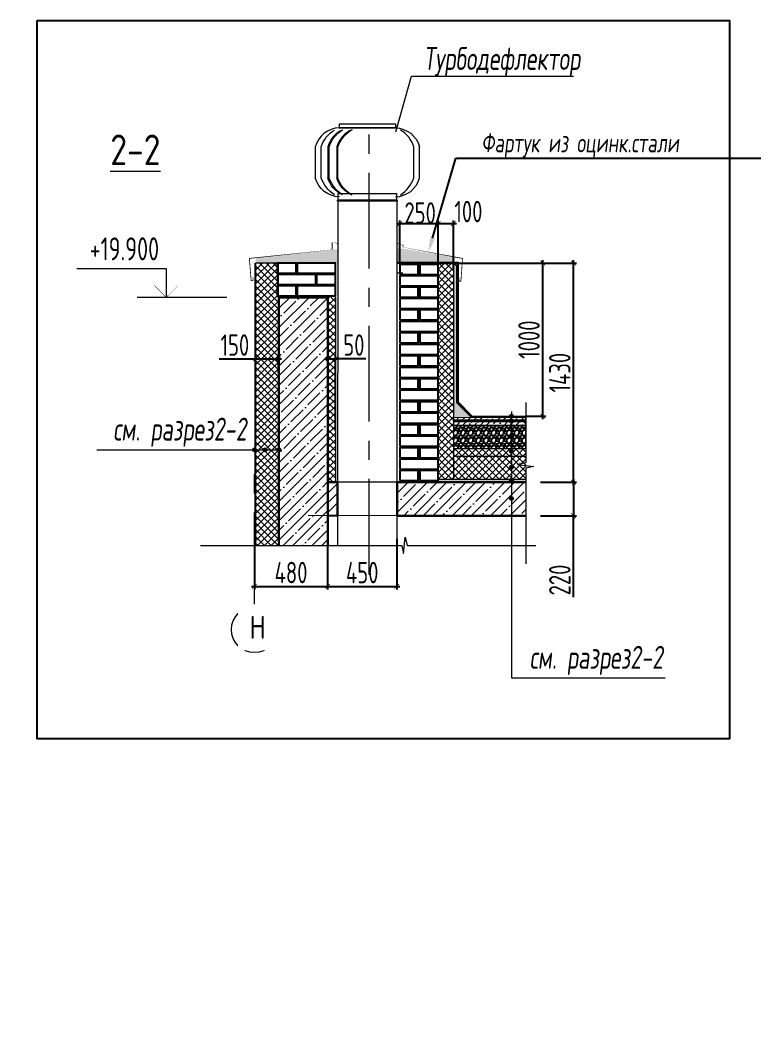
# Model space of a CAD drawing. Header units: millimetres. Extents: x -314343 to 682031, y 21428 to 98936.
# Drawn here: x 415222 to 420014, y 60662 to 67322 of the extents above; entities that cross this region are included whole.
import ezdxf
from ezdxf import colors
from ezdxf.entities.mleader import LeaderData, LeaderLine
from ezdxf.math import Vec2, Vec3

# ---------------------------------------------------------------- set-up
doc = ezdxf.new("R2010")
doc.units = ezdxf.units.MM
doc.header["$MEASUREMENT"] = 0
doc.header["$PDMODE"] = 3
doc.header["$PDSIZE"] = -4
doc.linetypes.add('CENTER', pattern=[2, 1.25, -0.25, 0.25, -0.25])
doc.layers.get('0').update_dxf_attribs({"color": 250, "lineweight": 9})
doc.layers.get('Defpoints').update_dxf_attribs({"color": 6})
for name, color, linetype, lineweight in [('0.35', 30, 'Continuous', 30), ('_0', 250, 'Continuous', 9), ('_Выноска', 7, 'Continuous', 15), ('АР_Навесной фасад', 147, 'Continuous', 5), ('АР_Оси', 195, 'Continuous', 9), ('АР_стены', 250, 'Continuous', 30), ('АР_Утеплитель', 250, 'Continuous', 9), ('Маркировка потолков', 7, 'Continuous', 9)]:
    doc.layers.add(name, color=color, linetype=linetype, lineweight=lineweight)
doc.layers.add('PDF _0', color=7, linetype='Continuous')
doc.styles.add('ICOCPEUR', font='isocpeur.ttf')
doc.styles.add('ISOCPEUR', font='isocpeur.ttf', dxfattribs={"width": 0.7})
doc.styles.add('ГОСТ 2.304', font='isocpeur.ttf', dxfattribs={"width": 0.7})
doc.dimstyles.new('R_50', dxfattribs={"dimtxt": 140, "dimasz": 30, "dimexe": 20, "dimexo": 0, "dimgap": 20, "dimtad": 1, "dimdec": 0, "dimrnd": 5, "dimzin": 0, "dimdsep": 46, "dimtxsty": 'ISOCPEUR', "dimblk": 'ARCHTICK', "dimcen": 50, "dimdle": 20, "dimclrd": 256, "dimclre": 256, "dimclrt": 256, "dimadec": 0, "dimazin": 0, "dimtfac": 2, "dimtdec": 0, "dimtofl": 0, "dimtmove": 1, "dimatfit": 3, "dimfxl": 1, "dimtvp": 3, "dimtolj": 1, "dimtzin": 0, "dimarcsym": 0})
pattern_1 = [(315, (-14199.20648855076, 0), (22.09708691207961, 22.09708691207961), []), (44.99999999999999, (-14199.20648855076, 0), (-22.0970869120796, 22.09708691207961), [])]

# ---------------------------------------------------------------- blocks, each defined once
blk = doc.blocks.new('*U378')
blk.add_lwpolyline([(-1.24910069413876e-14, -56.25449420671546), (-2.220446049250313e-16, -1), (2.25, -0.5000000000000004), (-2.25, 6.106226635438361e-16), (1.110223024625157e-16, 0.5000000000000002), (8.963451456423214e-15, 35.88248590142322)])
blk = doc.blocks.new('*U358')
blk.add_lwpolyline([(-3.904012796901005e-15, -17.58211057737301), (-2.220446049250313e-16, -1), (2.25, -0.5000000000000004), (-2.25, 6.106226635438361e-16), (1.110223024625157e-16, 0.5000000000000002), (6.675429950146283e-15, 26.72307896534814)])
blk = doc.blocks.new('_ArchTick')
at = {"color": 0, "linetype": 'ByBlock', "const_width": 0.15}
blk.add_lwpolyline([(-0.5, -0.5), (0.5, 0.5)], dxfattribs=at)
blk = doc.blocks.new('*D363')
at = {"layer": '_0', "lineweight": -2, "ltscale": 500, "transparency": 16777216}
for p, q in [((418621.4964986333, 64304.28395708321), (418857.2319372461, 64304.28395708321)), ((418837.2319372461, 64324.28395708321), (418837.2319372461, 64065.46902840754)), ((418621.4964986333, 64085.46902840754), (418857.2319372461, 64085.46902840754)), ((418837.2319372461, 63551.99685718765), (418837.2319372461, 64085.46902840754))]:
    blk.add_line(p, q, dxfattribs=at)
at = {"layer": 'Defpoints', "color": 0, "ltscale": 500, "transparency": 16777216}
for p in [(418621.4964986333, 64304.28395708321), (418621.4964986333, 64085.46902840754), (418837.2319372461, 64085.46902840754)]:
    blk.add_point(p, dxfattribs=at)
at = {"layer": '_0', "lineweight": -2, "ltscale": 500, "transparency": 16777216, "xscale": 30, "yscale": 30, "zscale": 30}
for p, rotation in [((418837.2319372461, 64304.28395708321), 90), ((418837.2319372461, 64085.46902840754), 270)]:
    blk.add_blockref('_ArchTick', p, dxfattribs=dict(at, rotation=rotation))
at = {"layer": '_0', "ltscale": 500, "transparency": 16777216, "insert": (418747.231937246, 63665.09685718751), "char_height": 140, "attachment_point": 5, "rotation": 90, "style": 'ISOCPEUR'}
blk.add_mtext('\\A1;220', dxfattribs=at)
blk = doc.blocks.new('*D362')
at = {"layer": '_0', "lineweight": -2, "ltscale": 500, "transparency": 16777216}
for p, q in [((418837.2319372463, 64284.28395708321), (418837.2319372463, 65755.84848954552)), ((418358.7150453922, 65735.84848954552), (418857.2319372463, 65735.84848954552)), ((418748.3801886977, 64304.28395708321), (418857.2319372463, 64304.28395708321))]:
    blk.add_line(p, q, dxfattribs=at)
at = {"layer": 'Defpoints', "color": 0, "ltscale": 500, "transparency": 16777216}
for p in [(418358.7150453922, 65735.84848954552), (418837.2319372463, 65735.84848954552), (418748.3801886977, 64304.28395708321)]:
    blk.add_point(p, dxfattribs=at)
at = {"layer": '_0', "lineweight": -2, "ltscale": 500, "transparency": 16777216, "xscale": 30, "yscale": 30, "zscale": 30}
for p, rotation in [((418837.2319372463, 65735.84848954552), 90), ((418837.2319372463, 64304.28395708321), 270)]:
    blk.add_blockref('_ArchTick', p, dxfattribs=dict(at, rotation=rotation))
at = {"layer": '_0', "ltscale": 500, "transparency": 16777216, "insert": (418747.2319372462, 65020.06622331424), "char_height": 140, "attachment_point": 5, "rotation": 90, "style": 'ISOCPEUR'}
blk.add_mtext('\\A1;1430', dxfattribs=at)
blk = doc.blocks.new('*D364')
at = {"layer": '_0', "lineweight": -2, "ltscale": 500, "transparency": 16777216}
for p, q in [((417701.9611157235, 65735.84848954547), (417701.9611157235, 66014.1928976939)), ((417951.9611157235, 65735.84848954547), (417951.9611157235, 66014.1928976939)), ((417681.9611157235, 65994.1928976939), (417971.9611157235, 65994.1928976939))]:
    blk.add_line(p, q, dxfattribs=at)
at = {"layer": 'Defpoints', "color": 0, "ltscale": 500, "transparency": 16777216}
for p in [(417951.9611157235, 65994.1928976939), (417701.9611157235, 65735.84848954547), (417951.9611157235, 65735.84848954547)]:
    blk.add_point(p, dxfattribs=at)
at = {"layer": '_0', "lineweight": -2, "ltscale": 500, "transparency": 16777216, "xscale": 30, "yscale": 30, "zscale": 30, "rotation": 180}
blk.add_blockref('_ArchTick', (417701.9611157235, 65994.1928976939), dxfattribs=at)
at = {"layer": '_0', "lineweight": -2, "ltscale": 500, "transparency": 16777216, "xscale": 30, "yscale": 30, "zscale": 30}
blk.add_blockref('_ArchTick', (417951.9611157235, 65994.1928976939), dxfattribs=at)
at = {"layer": '_0', "ltscale": 500, "transparency": 16777216, "insert": (417834.5329071127, 66063.26492587477), "char_height": 140, "attachment_point": 5, "style": 'ISOCPEUR'}
blk.add_mtext('\\A1;250', dxfattribs=at)
blk = doc.blocks.new('*D365')
at = {"layer": '_0', "lineweight": -2, "ltscale": 500, "transparency": 16777216}
for p, q in [((417951.9611157235, 65735.84848954546), (417951.9611157235, 66014.19289769388)), ((418051.9611157238, 65707.91833302722), (418051.9611157238, 66014.19289769388)), ((417931.9611157235, 65994.19289769388), (418071.9611157238, 65994.19289769388))]:
    blk.add_line(p, q, dxfattribs=at)
at = {"layer": 'Defpoints', "color": 0, "ltscale": 500, "transparency": 16777216}
for p in [(418051.9611157238, 65994.19289769388), (417951.9611157235, 65735.84848954546), (418051.9611157238, 65707.91833302722)]:
    blk.add_point(p, dxfattribs=at)
at = {"layer": '_0', "lineweight": -2, "ltscale": 500, "transparency": 16777216, "xscale": 30, "yscale": 30, "zscale": 30, "rotation": 180}
blk.add_blockref('_ArchTick', (417951.9611157235, 65994.19289769388), dxfattribs=at)
at = {"layer": '_0', "lineweight": -2, "ltscale": 500, "transparency": 16777216, "xscale": 30, "yscale": 30, "zscale": 30}
blk.add_blockref('_ArchTick', (418051.9611157238, 65994.19289769388), dxfattribs=at)
at = {"layer": '_0', "ltscale": 500, "transparency": 16777216, "insert": (418150.0752651763, 66072.68303297483), "char_height": 140, "attachment_point": 5, "style": 'ISOCPEUR'}
blk.add_mtext('\\A1;100', dxfattribs=at)
blk = doc.blocks.new('*D366')
at = {"layer": '_0', "lineweight": -2, "ltscale": 500, "transparency": 16777216}
for p, q in [((417211.8382723617, 65110.22884691542), (417301.896963773, 65110.22884691542)), ((417231.8382723617, 64988.74621847551), (417231.8382723617, 65130.22884691542)), ((417281.896963773, 64638.95567434133), (417281.896963773, 65130.22884691542)), ((417480.4852636595, 65110.22884691542), (417281.896963773, 65110.22884691542))]:
    blk.add_line(p, q, dxfattribs=at)
at = {"layer": 'Defpoints', "color": 0, "ltscale": 500, "transparency": 16777216}
for p in [(417281.896963773, 65110.22884691542), (417231.8382723617, 64988.74621847551), (417281.896963773, 64638.95567434133)]:
    blk.add_point(p, dxfattribs=at)
at = {"layer": '_0', "lineweight": -2, "ltscale": 500, "transparency": 16777216, "xscale": 30, "yscale": 30, "zscale": 30, "rotation": 180}
blk.add_blockref('_ArchTick', (417231.8382723617, 65110.22884691542), dxfattribs=at)
at = {"layer": '_0', "lineweight": -2, "ltscale": 500, "transparency": 16777216, "xscale": 30, "yscale": 30, "zscale": 30}
blk.add_blockref('_ArchTick', (417281.896963773, 65110.22884691542), dxfattribs=at)
at = {"layer": '_0', "ltscale": 500, "transparency": 16777216, "insert": (417401.6852636595, 65200.22884691542), "char_height": 140, "attachment_point": 5, "style": 'ISOCPEUR'}
blk.add_mtext('\\A1;50', dxfattribs=at)
blk = doc.blocks.new('крышник')
at = {"color": 251, "ltscale": 500}
for points in [[(-196.6953125193409, -246.8324238266412), (193.646527327785, -246.8324238266412), (193.646527327785, -253.9682811462361), (-196.6953125193409, -253.9682811462361)], [(-191.5795036604143, -203.7467991599488), (189.4752693016781, -203.7467991599488), (189.4752693016781, -246.8324238266412), (-191.5795036604143, -246.8324238266412)]]:
    blk.add_lwpolyline(points, close=True, dxfattribs=at)
at = {"layer": '_0', "color": 251, "ltscale": 500}
for points in [[(-183.0673725151573, 225.2121012365096, 0.3305568164830414), (-341.0415915836347, 102.1413030268159, 0.3305568164830414)], [(-215.5257640891941, -211.2865926547165, -0.1668150978023458), (-302.6511892304989, -101.3063825549325), (-302.6511892304989, 101.3063825549325, -0.1832733175010676), (-215.5257640891941, 211.2865926547165)], [(-163.5974686619593, 211.2865926547165, 0.2261490489241471), (-258.4163617055165, 102.1413030268159)], [(-163.5974686619593, -211.2865926547165, -0.1668150978023458), (-250.722893803264, -101.3063825549325), (-250.722893803264, 101.3063825549325, -0.1832733175010676), (-163.5974686619593, 211.2865926547165)], [(-99.14906973694451, 213.4615520067455, 0.235032193702936), (-199.2019134679576, 102.1413030268159)], [(-104.3830204244005, -211.2865926547165, -0.1732926458970932), (-193.6261845129775, -103.2010126109381), (-193.6261845129775, 99.41175249892694, -0.1765394558628313), (-104.3830204244005, 211.2865926547165)], [(183.0673725150409, 225.2121012365096, -0.3305568164830414), (341.0415915835183, 102.1413030268159, -0.3305568164830414)], [(215.76657000673, -211.2865926547165, 0.1668150978023458), (302.8919951480348, -101.3063825549325), (302.8919951480348, 101.3063825549325, 0.1832733175010676), (215.76657000673, 211.2865926547165)], [(-183.0673725151573, -225.2121012365096, -0.3305568164830414), (-341.0415915836347, -102.1413030268159, -0.3305568164830414)], [(-163.5974686619593, -211.2865926547165, -0.2261490489241471), (-258.4163617055165, -102.1413030268159)], [(-99.14906973694451, -213.4615520067455, -0.235032193702936), (-199.2019134679576, -102.1413030268159)], [(183.0673725150409, -225.2121012365096, 0.3305568164830414), (341.0415915835183, -102.1413030268159, 0.3305568164830414)]]:
    blk.add_lwpolyline(points, format="xyb", dxfattribs=at)
blk.add_lwpolyline([(-184.6784498561174, 225.2121012365096), (184.4752693016781, 225.2121012365096), (184.4752693016781, 249.5721771376266), (-184.6784498561174, 249.5721771376266)], close=True, dxfattribs=at)
for points in [[(183.0673725150409, 225.2121012365096), (-184.5810136807268, 225.2121012365096)], [(-341.0415915836347, 102.1413030268159), (-341.0415915836347, -102.1413030268159)], [(-258.4163617055165, 102.1413030268159), (-258.4163617055165, -102.1413030268159)], [(-199.2019134679576, 102.1413030268159), (-199.2019134679576, -102.1413030268159)], [(341.0415915835183, -102.1413030268159), (341.0415915835765, -102.1413030268159), (341.0415915835765, 102.1413030268159)]]:
    blk.add_lwpolyline(points, dxfattribs=at)
blk = doc.blocks.new('*D382')
at = {"layer": '_0', "lineweight": -2, "ltscale": 500, "transparency": 16777216}
for p, q in [((416751.8382723618, 63891.31194632744), (416751.8382723618, 63603.7414303075)), ((417229.8283466275, 63891.31194632743), (417229.8283466275, 63603.7414303075)), ((416731.8382723618, 63623.7414303075), (417249.8283466275, 63623.7414303075))]:
    blk.add_line(p, q, dxfattribs=at)
at = {"layer": 'Defpoints', "color": 0, "ltscale": 500, "transparency": 16777216}
for p in [(416751.8382723618, 63891.31194632744), (417229.8283466275, 63891.31194632743), (417229.8283466275, 63623.7414303075)]:
    blk.add_point(p, dxfattribs=at)
at = {"layer": '_0', "lineweight": -2, "ltscale": 500, "transparency": 16777216, "xscale": 30, "yscale": 30, "zscale": 30, "rotation": 180}
blk.add_blockref('_ArchTick', (416751.8382723618, 63623.7414303075), dxfattribs=at)
at = {"layer": '_0', "lineweight": -2, "ltscale": 500, "transparency": 16777216, "xscale": 30, "yscale": 30, "zscale": 30}
blk.add_blockref('_ArchTick', (417229.8283466275, 63623.7414303075), dxfattribs=at)
at = {"layer": '_0', "ltscale": 500, "transparency": 16777216, "insert": (416990.8333094947, 63713.7414303075), "char_height": 140, "attachment_point": 5, "style": 'ISOCPEUR'}
blk.add_mtext('\\A1;480', dxfattribs=at)
blk = doc.blocks.new('*D384')
at = {"layer": '_0', "lineweight": -2, "ltscale": 500, "transparency": 16777216}
for p, q in [((418635.8666762538, 64715.84848954547), (418635.8666762538, 65755.84848954549)), ((417951.9611157238, 65735.84848954549), (418655.8666762538, 65735.84848954549)), ((418524.6315397165, 64735.84848954547), (418655.8666762538, 64735.84848954547))]:
    blk.add_line(p, q, dxfattribs=at)
at = {"layer": 'Defpoints', "color": 0, "ltscale": 500, "transparency": 16777216}
for p in [(417951.9611157238, 65735.84848954549), (418635.8666762538, 65735.84848954549), (418524.6315397165, 64735.84848954547)]:
    blk.add_point(p, dxfattribs=at)
at = {"layer": '_0', "lineweight": -2, "ltscale": 500, "transparency": 16777216, "xscale": 30, "yscale": 30, "zscale": 30}
for p, rotation in [((418635.8666762538, 65735.84848954549), 90), ((418635.8666762538, 64735.84848954547), 270)]:
    blk.add_blockref('_ArchTick', p, dxfattribs=dict(at, rotation=rotation))
at = {"layer": '_0', "ltscale": 500, "transparency": 16777216, "insert": (418545.8666762537, 65235.84848954534), "char_height": 140, "attachment_point": 5, "rotation": 90, "style": 'ISOCPEUR'}
blk.add_mtext('\\A1;1000', dxfattribs=at)
blk = doc.blocks.new('*D390')
at = {"layer": '_0', "lineweight": -2, "ltscale": 500, "transparency": 16777216}
for p, q in [((417229.8283466275, 63935.21351201105), (417229.8283466275, 63603.7414303075)), ((417681.907331665, 63935.21351201105), (417681.907331665, 63603.7414303075)), ((417209.8283466275, 63623.7414303075), (417701.907331665, 63623.7414303075))]:
    blk.add_line(p, q, dxfattribs=at)
at = {"layer": 'Defpoints', "color": 0, "ltscale": 500, "transparency": 16777216}
for p in [(417229.8283466275, 63935.21351201105), (417681.907331665, 63935.21351201105), (417681.907331665, 63623.7414303075)]:
    blk.add_point(p, dxfattribs=at)
at = {"layer": '_0', "lineweight": -2, "ltscale": 500, "transparency": 16777216, "xscale": 30, "yscale": 30, "zscale": 30, "rotation": 180}
blk.add_blockref('_ArchTick', (417229.8283466275, 63623.7414303075), dxfattribs=at)
at = {"layer": '_0', "lineweight": -2, "ltscale": 500, "transparency": 16777216, "xscale": 30, "yscale": 30, "zscale": 30}
blk.add_blockref('_ArchTick', (417681.907331665, 63623.7414303075), dxfattribs=at)
at = {"layer": '_0', "ltscale": 500, "transparency": 16777216, "insert": (417455.8678391463, 63713.7414303075), "char_height": 140, "attachment_point": 5, "style": 'ISOCPEUR'}
blk.add_mtext('\\A1;450', dxfattribs=at)
blk = doc.blocks.new('*D396')
at = {"layer": '_0', "lineweight": -2, "ltscale": 500, "transparency": 16777216}
for p, q in [((416520.5681808572, 65110.16103993964), (416758.6839414258, 65110.16103993964)), ((416738.6839414258, 65110.16103993964), (416928.848198096, 65110.16103993964)), ((416758.6839414258, 64988.67841149974), (416758.6839414258, 65130.16103993964)), ((416908.848198096, 65020.20511632599), (416908.848198096, 65130.16103993964))]:
    blk.add_line(p, q, dxfattribs=at)
at = {"layer": 'Defpoints', "color": 0, "ltscale": 500, "transparency": 16777216}
for p in [(416908.848198096, 65110.16103993964), (416908.848198096, 65020.20511632599), (416758.6839414258, 64988.67841149974)]:
    blk.add_point(p, dxfattribs=at)
at = {"layer": '_0', "lineweight": -2, "ltscale": 500, "transparency": 16777216, "xscale": 30, "yscale": 30, "zscale": 30, "rotation": 180}
blk.add_blockref('_ArchTick', (416758.6839414258, 65110.16103993964), dxfattribs=at)
at = {"layer": '_0', "lineweight": -2, "ltscale": 500, "transparency": 16777216, "xscale": 30, "yscale": 30, "zscale": 30}
blk.add_blockref('_ArchTick', (416908.848198096, 65110.16103993964), dxfattribs=at)
at = {"layer": '_0', "ltscale": 500, "transparency": 16777216, "insert": (416623.8681808572, 65200.16103993964), "char_height": 140, "attachment_point": 5, "style": 'ISOCPEUR'}
blk.add_mtext('\\A1;150', dxfattribs=at)

msp = doc.modelspace()

# ---------------------------------------------------------------- hatches: boundary and pattern name
at = {"lineweight": 9, "transparency": 33554559}
h = msp.add_hatch(dxfattribs=at)
h.set_pattern_fill('AR-SAND', color=256, scale=5, angle=2.034774631500633e-05)
h.set_pattern_definition([(37.50002034774632, (-15709.38950448867, 1184.339503310002), (-0.3149702119624408, 9.6341187332094), [0, -7.6, 0, -8.5, 0, -8.125]), (7.500020347746314, (-15709.38950448867, 1184.339503310002), (8.848878515121484, 14.11073346869755), [0, -4.1, 0, -6.850000000000001, 0, -2.625]), (327.5000203477463, (-15715.53950448867, 1184.339501125921), (15.57070929870785, 0.02830079739129785), [0, -2.5, 0, -9, 0, -11.75]), (317.5000203477463, (-15715.53950448867, 1184.339501125921), (15.03063146439322, 4.388383162577362), [0, -1.249999999999998, 0, -5.899999999999991, 0, -6.749999999999992])])
h.paths.add_polyline_path([(416761.3788380073, 65772.90614548093), (416758.5838605712, 65735.84848954546), (417295.9228574287, 65735.60441465821), (417295.9228574287, 65827.33724955776)])
h = msp.add_hatch(dxfattribs=at)
h.set_pattern_fill('AR-SAND', color=256, scale=5, angle=2.034774631500633e-05)
h.set_pattern_definition([(37.50002034774632, (-15709.38950448867, 1187.520607107268), (-0.3149702119624408, 9.6341187332094), [0, -7.6, 0, -8.5, 0, -8.125]), (7.500020347746314, (-15709.38950448867, 1187.520607107268), (8.848878515121484, 14.11073346869755), [0, -4.1, 0, -6.850000000000001, 0, -2.625]), (327.5000203477463, (-15715.53950448867, 1187.520604923187), (15.57070929870785, 0.02830079739129785), [0, -2.5, 0, -9, 0, -11.75]), (317.5000203477463, (-15715.53950448867, 1187.520604923187), (15.03063146439322, 4.388383162577362), [0, -1.249999999999998, 0, -5.899999999999992, 0, -6.749999999999993])])
h.paths.add_polyline_path([(418067.1923158619, 65773.84654092237), (418051.9611157238, 65735.84848954547), (417683.9172573993, 65735.84848954547), (417683.9172573993, 65830.5146232793), (417722.2023296291, 65830.5146232793)])
h = msp.add_hatch(dxfattribs=at)
h.set_pattern_fill('AR-SAND', color=256, scale=5, angle=2.034774631500633e-05)
h.set_pattern_definition([(37.50002034774632, (-14099.20648855058, 1030.001266069077), (-0.3149702119624408, 9.6341187332094), [0, -7.6, 0, -8.5, 0, -8.125]), (7.500020347746314, (-14099.20648855058, 1030.001266069077), (8.848878515121484, 14.11073346869755), [0, -4.1, 0, -6.850000000000001, 0, -2.625]), (327.5000203477463, (-14105.35648855058, 1030.001263884996), (15.57070929870785, 0.02830079739129785), [0, -2.5, 0, -9, 0, -11.75]), (317.5000203477463, (-14105.35648855058, 1030.001263884996), (15.03063146439322, 4.388383162577362), [0, -1.249999999999999, 0, -5.899999999999995, 0, -6.749999999999996])])
h.paths.add_polyline_path([(418071.9611157237, 65721.21346217784), (418051.9611157238, 65735.84848954547), (418051.9611157239, 64725.7729752331), (418171.8990354652, 64725.8347448659), (418071.9611157238, 64825.78301177506)])
h = msp.add_hatch(dxfattribs=at)
h.set_pattern_fill('ANSI36', color=256, scale=8.657649458015428, angle=2.034774631500633e-05)
h.set_pattern_definition([(45.00002034774631, (416895.2207748218, 64198.84070705943), (14.57771405606507, 53.45169298540949), [68.72009257299746, -13.74401851459949, 0, -13.74401851459949])])
h.paths.add_polyline_path([(418524.6314372284, 64726.01733759375), (418051.9610887847, 64725.77265871574), (418051.9611065415, 64675.77265871574), (418524.6315397163, 64675.77265871574)])
h = msp.add_hatch(dxfattribs=at)
h.set_pattern_fill('GRAVEL', color=256, scale=50)
h.set_pattern_definition([(228.012787504, (-14163.20648855076, 50), (-400.0000000000031, -450.0000000000002), [6.726799999999999, -665.9544023536849]), (184.969740728, (-14167.70648855076, 45), (599.9999999999987, 50.00000000000176), [11.5434, -1142.7962380615]), (132.510447078, (-14179.20648855076, 44), (500.0000000000059, -549.9999999999933), [8.1394, -805.8016298049849]), (267.273689006, (-14198.70648855076, 31.5), (50.00000000000121, 1000.000000000001), [10.51189999999999, -1040.677902081449]), (292.833654178, (-14199.20648855076, 21), (-249.9999999999994, 600.0000000000014), [10.30774999999999, -1020.468656404415]), (357.273689006, (-14195.20648855076, 11.5), (-1000.000000000001, 50.00000000000128), [10.51189999999999, -1040.677902081449]), (37.6942404667, (-14184.70648855076, 11), (-649.9999999999999, -499.9999999999987), [13.90145, -1376.2424274458]), (72.2553283749, (-14173.70648855076, 19.5), (350.0000000000014, 1100), [13.12439999999999, -1299.316074840669]), (121.429565615, (-14169.70648855076, 32), (-400.000000000001, 649.9999999999994), [10.5475, -1044.20365548645]), (175.236358309, (-14175.20648855076, 41), (549.9999999999992, -50.0000000000019), [12.0416, -590.038128939615]), (222.397437798, (-14187.20648855076, 42), (-599.9999999999982, -549.9999999999986), [15.5724, -1541.668750239745]), (138.814074834, (-14149.20648855076, 31), (-350.0000000000016, 300), [5.315049999999996, -526.1922406367345]), (171.46923439, (-14153.20648855076, 34.5), (649.9999999999999, -99.99999999999976), [10.11185, -1001.07557080785]), (225, (-14163.20648855076, 36), (-5.551115123125783e-15, -49.99999999999665), [7.07105, -63.639628118655]), (203.198590514, (-14166.70648855076, 42), (249.9999999999995, 99.99999999999876), [3.8079, -376.980755293195]), (291.801409486, (-14170.20648855076, 40.5), (-49.9999999999842, 150.0000000000051), [5.385149999999999, -263.873090356725]), (30.96375653209999, (-14168.20648855076, 35.5), (150.0000000000027, 99.99999999999898), [8.74645, -282.801144742265]), (161.565051177, (-14160.70648855076, 40), (100.0000000000006, -49.99999999999883), [6.324549999999998, -151.7893330084199]), (16.389540334, (-14199.20648855076, 40.5), (499.9999999999983, 150.0000000000022), [8.86, -877.14225733347]), (70.3461759419, (-14190.70648855076, 43), (-200.000000000061, -550.0000000001698), [7.43305, -735.8703873659499]), (293.198590514, (-14160.70648855076, 50), (-99.99999999999852, 249.9999999999995), [7.61575, -373.172905293195]), (343.610459666, (-14157.70648855076, 43), (-499.9999999999983, 150.0000000000022), [8.859999999999992, -877.1422573334495]), (339.44395478, (-14199.20648855076, 9.5), (-250.0000000000018, 100.0000000000012), [8.543999999999993, -418.6561872658748]), (294.775140569, (-14191.20648855076, 6.5), (-250.0000000000003, 550.0000000000001), [7.1589, -708.7321531637999]), (66.8014094864, (-14160.20648855076, 0), (99.99999999999906, 249.9999999999985), [7.61575, -373.172905293195]), (17.3540246363, (-14157.20648855076, 7.000000000000001), (-649.9999999999989, -199.9999999999981), [8.38155, -829.771180712]), (69.44395478040002, (-14184.70648855076, 0), (-100.0000000000004, -249.9999999999977), [4.271999999999997, -422.9281872658748]), (101.309932474, (-14163.20648855076, 0), (-49.99999999999819, 200.0000000000006), [2.5495, -252.40147567964]), (165.963756532, (-14163.70648855076, 2.5), (149.9999999999979, -50.00000000000006), [10.30775, -195.847531280885]), (186.009005957, (-14173.70648855076, 5), (500.0000000000023, 49.99999999999915), [9.5525, -945.6961587271401]), (303.690067526, (-14168.20648855076, 31), (-49.99999999999936, 99.99999999999929), [7.211099999999996, -173.0664637731999]), (353.157226587, (-14164.20648855076, 25), (850.0000000000007, -100.0000000000026), [12.5897, -1246.378131201415]), (60.9453959009, (-14151.70648855076, 23.5), (-199.9999999999988, -349.9999999999989), [5.147799999999999, -509.63370704935]), (90, (-14149.20648855076, 28), (-49.99999999999999, 50), [3, -47]), (120.256437164, (-14174.70648855076, 6.5), (200.0000000000005, -350.0000000000004), [6.946199999999999, -687.67599947249]), (48.01278750420001, (-14178.20648855076, 12.5), (400, 449.9999999999987), [13.4536, -659.2276023536849]), (0, (-14169.20648855076, 22.5), (50, 50), [13, -37]), (325.3048464690001, (-14156.20648855076, 22.5), (500.0000000000069, -349.9999999999912), [7.905699999999997, -782.6637150420995]), (254.054604099, (-14149.70648855076, 18), (-50.00000000000189, -200.0000000000002), [7.280100000000001, -356.725394464025]), (207.645975364, (-14151.70648855076, 11), (-949.9999999999975, -500.0000000000024), [11.85325, -1173.47370911297]), (175.42607874, (-14162.20648855076, 5.5), (-649.9999999999977, 50.00000000000006), [12.53995, -1241.453670398445])])
h.paths.add_polyline_path([(418524.6314910278, 64675.77265871588), (418051.9611157237, 64675.77265871574), (418051.9611157237, 64524.28269101416), (418524.6315397162, 64524.28252315227)])
h = msp.add_hatch(dxfattribs=at)
h.set_pattern_fill('AR-SAND', color=256, scale=5, angle=2.034774631500633e-05)
h.set_pattern_definition([(37.50002034774632, (-14199.20648855076, 0), (-0.3149702119624408, 9.6341187332094), [0, -7.6, 0, -8.5, 0, -8.125]), (7.500020347746314, (-14199.20648855076, 0), (8.848878515121484, 14.11073346869755), [0, -4.1, 0, -6.850000000000001, 0, -2.625]), (327.5000203477463, (-14205.35648855076, -2.184081286627987e-06), (15.57070929870785, 0.02830079739129785), [0, -2.5, 0, -9, 0, -11.75]), (317.5000203477463, (-14205.35648855076, -2.184081286627987e-06), (15.03063146439322, 4.388383162577362), [0, -1.249999999999999, 0, -5.899999999999996, 0, -6.749999999999996])])
h.paths.add_polyline_path([(418524.6315397163, 64324.28269101428), (417951.9611157237, 64324.28332404875), (417951.9611157236, 64304.28459011779), (418524.6315397163, 64304.28395708319)])
at = {"layer": '_Выноска'}
h = msp.add_hatch(color=256, dxfattribs=at)
edge = h.paths.add_edge_path()
edge.add_arc((418431.1949255407, 64735.84848954544), 12.42273764382844, 0, 360)
h = msp.add_hatch(color=256, dxfattribs=at)
edge = h.paths.add_edge_path()
edge.add_arc((418431.1949255407, 64735.84848954544), 12.42273764385008, 0, 360)
h = msp.add_hatch(color=256, dxfattribs=at)
edge = h.paths.add_edge_path()
edge.add_arc((418431.1949255407, 64702.14070854933), 12.42273764382844, 0, 360)
h = msp.add_hatch(color=256, dxfattribs=at)
edge = h.paths.add_edge_path()
edge.add_arc((418431.1949255407, 64702.14070854933), 12.42273764385008, 0, 360)
h = msp.add_hatch(color=256, dxfattribs=at)
edge = h.paths.add_edge_path()
edge.add_arc((418431.1949255407, 64604.71820341426), 12.42273764382844, 0, 360)
h = msp.add_hatch(color=256, dxfattribs=at)
edge = h.paths.add_edge_path()
edge.add_arc((418431.1949255407, 64604.71820341426), 12.42273764385008, 0, 360)
h = msp.add_hatch(color=256, dxfattribs=at)
edge = h.paths.add_edge_path()
edge.add_arc((416752.3222645739, 64516.02569991272), 12.42273764382844, 0, 360)
h = msp.add_hatch(color=256, dxfattribs=at)
edge = h.paths.add_edge_path()
edge.add_arc((416752.3222645739, 64516.02569991272), 12.42273764385008, 0, 360)
h = msp.add_hatch(color=256, dxfattribs=at)
edge = h.paths.add_edge_path()
edge.add_arc((416821.5349376125, 64516.02569991272), 12.42273764382844, 0, 360)
h = msp.add_hatch(color=256, dxfattribs=at)
edge = h.paths.add_edge_path()
edge.add_arc((416911.8382723617, 64516.02569991272), 12.42273764382844, 0, 360)
h = msp.add_hatch(color=256, dxfattribs=at)
edge = h.paths.add_edge_path()
edge.add_arc((418431.1949255407, 64505.10111490279), 12.42273764382844, 0, 360)
h = msp.add_hatch(color=256, dxfattribs=at)
edge = h.paths.add_edge_path()
edge.add_arc((418431.1949255407, 64505.10111490279), 12.42273764385008, 0, 360)
h = msp.add_hatch(color=256, dxfattribs=at)
edge = h.paths.add_edge_path()
edge.add_arc((418431.1949255407, 64402.81253355244), 12.42273764382844, 0, 360)
h = msp.add_hatch(color=256, dxfattribs=at)
edge = h.paths.add_edge_path()
edge.add_arc((418431.1949255407, 64402.81253355244), 12.42273764385008, 0, 360)
h = msp.add_hatch(color=256, dxfattribs=at)
edge = h.paths.add_edge_path()
edge.add_arc((418431.3321243991, 64316.67088683884), 12.42273764382844, 0, 360)
h = msp.add_hatch(color=256, dxfattribs=at)
edge = h.paths.add_edge_path()
edge.add_arc((418431.3321243991, 64316.67088683884), 12.42273764385008, 0, 360)
h = msp.add_hatch(color=256, dxfattribs=at)
edge = h.paths.add_edge_path()
edge.add_arc((418431.1949255407, 64197.70447163869), 12.42273764382844, 0, 360)
h = msp.add_hatch(color=256, dxfattribs=at)
edge = h.paths.add_edge_path()
edge.add_arc((418431.1949255407, 64197.70447163869), 12.42273764385008, 0, 360)
at = {"layer": 'АР_Утеплитель', "lineweight": 9, "ltscale": 500}
h = msp.add_hatch(dxfattribs=at)
h.set_pattern_fill('ANSI37', color=251, scale=250, angle=-90.00000000000001)
h.set_pattern_definition([(315, (-14915.86360224668, -12.94944458740792), (22.09708691207961, 22.09708691207961), []), (44.99999999999999, (-14915.86360224668, -12.94944458740792), (-22.0970869120796, 22.09708691207961), [])])
h.paths.add_polyline_path([(416908.848198096, 65735.84848954546), (416773.1147765024, 65735.84848954546), (416758.848198096, 65735.84848954546), (416758.848198096, 63891.31194632744), (416908.848198096, 63891.31194632744)])
h = msp.add_hatch(dxfattribs=at)
h.set_pattern_fill('ANSI37', color=251, scale=250, angle=-90.00000000000001)
h.set_pattern_definition(pattern_1)
h.paths.add_polyline_path([(418051.9611157236, 65735.84848954546), (417951.9611157235, 65735.84848954546), (417951.9611157236, 64324.28269101415), (418051.9611157236, 64324.28269101415)])
h = msp.add_hatch(dxfattribs=at)
h.set_pattern_fill('ANSI37', color=251, scale=250, angle=-90.00000000000001)
h.set_pattern_definition(pattern_1)
h.paths.add_polyline_path([(417281.9611157235, 65512.91972511983), (417231.8382723616, 65512.91972511982), (417231.8382723618, 64304.28395708319), (417281.9611157237, 64304.28395708318)])
h = msp.add_hatch(dxfattribs=at)
h.set_pattern_fill('ANSI37', color=251, scale=250, angle=-90.00000000000001)
h.set_pattern_definition([(315, (-14221.53844889533, 149.9999999999854), (22.09708691207961, 22.09708691207961), []), (44.99999999999999, (-14221.53844889533, 149.9999999999854), (-22.0970869120796, 22.09708691207961), [])])
h.paths.add_polyline_path([(418524.6315397164, 64474.28269101421), (418524.6315397161, 64524.28269101424), (418051.9611157235, 64524.28269101417), (418051.9611157238, 64474.2826910142)])
h = msp.add_hatch(dxfattribs=at)
h.set_pattern_fill('ANSI37', color=251, scale=250, angle=-90.00000000000001)
h.set_pattern_definition(pattern_1)
h.paths.add_polyline_path([(418524.6315397164, 64326.91524845552), (418524.6315397161, 64474.28269101424), (418051.9611157235, 64474.28269101418), (418051.9611157238, 64326.91524845552)])
at = {"layer": 'Маркировка потолков', "lineweight": 9, "ltscale": 5000, "transparency": 33554610}
h = msp.add_hatch(dxfattribs=at)
h.set_pattern_fill('ANSI35', color=256, scale=356.9777)
h.set_pattern_definition([(45, (-21733.83161554363, -7.275957614183426e-12), (-63.10533810059426, 63.10533810059426), []), (45, (-21670.72627754893, -7.275957614183426e-12), (-63.10533810059426, 63.10533810059426), [111.55553125, -22.31110625, 0, -22.31110625])])
h.paths.add_polyline_path([(417231.8382723617, 65512.20522106368), (416911.838272362, 65512.20522106369), (416911.8382723616, 63891.31194632745), (417231.8382723613, 63891.31194632744)])
h = msp.add_hatch(dxfattribs=at)
h.set_pattern_fill('ANSI35', color=256, scale=356.9777)
h.set_pattern_definition([(45, (-15408.75259741867, 0.9648647631984204), (-63.10533810059426, 63.10533810059426), []), (45, (-15345.64725942397, 0.9648647631984204), (-63.10533810059426, 63.10533810059426), [111.55553125, -22.31110625, 0, -22.31110625])])
h.paths.add_polyline_path([(417294.8589435287, 64085.21268287415), (417295.0266902235, 64304.74353448333), (417231.824377797, 64304.28395708318), (417231.8521669264, 64085.68211342669)])
h = msp.add_hatch(dxfattribs=at)
h.set_pattern_fill('ANSI35', color=256, scale=356.9777)
h.set_pattern_definition([(45, (-14199.20648855076, 0), (-63.10533810059426, 63.10533810059426), []), (45, (-14136.10115055606, 0), (-63.10533810059426, 63.10533810059426), [111.55553125, -22.31110625, 0, -22.31110625])])
h.paths.add_polyline_path([(418524.6447470438, 64085.52281361617), (418524.6315394893, 64304.24810027269), (417684.1651816578, 64304.14052991213), (417684.1783887584, 64085.41524319886)])

# ---------------------------------------------------------------- linework, layer by layer
at = {"lineweight": 20}
for points in [[(418524.6314372284, 64726.01733759375), (418051.9610887847, 64725.77265871574), (418051.9611065415, 64675.77265871574), (418524.6315397163, 64675.77265871574)], [(418524.6314910278, 64675.77265871588), (418051.9611157237, 64675.77265871574), (418051.9611157237, 64524.28269101416), (418524.6315397162, 64524.28252315227)]]:
    msp.add_lwpolyline(points, close=True, dxfattribs=at)
at = {"lineweight": 25}
msp.add_lwpolyline([(418051.9610932179, 64703.57047790114), (418524.6315263926, 64703.57105656224), (418524.6315222931, 64706.5710305277), (418051.9610891185, 64706.5704518666)], close=True, dxfattribs=at)
at = {"lineweight": 30}
for centre in [(418109.6787544196, 64708.07064495055), (418209.6787544196, 64708.07064495055), (418309.5622245155, 64708.07074119715), (418409.4456946115, 64708.07083744374), (418509.3291647074, 64708.07093369033)]:
    msp.add_circle(centre, 1.5, dxfattribs=at)
at = {"layer": '0.35', "color": 18, "ltscale": 200, "true_color": 0x000000}
for points in [[(417295.0573749213, 64304.04973431798), (417231.8220666691, 64304.28395708318), (417231.8544780543, 64085.47011535498), (417294.8282588309, 64085.90648303949), (417295.0573749213, 64304.04973431798)], [(418524.6315397163, 64304.28395708319), (417684.2466885293, 64304.28395708319), (417684.0081739704, 64085.46902840751), (418524.6550875684, 64085.46902840751)]]:
    msp.add_lwpolyline(points, dxfattribs=at)
at = {"layer": '_0', "color": 7, "ltscale": 500}
for p, q in [((416753.8481980961, 65735.84848954546), (416753.8481980961, 63891.31194632744)), ((417683.9172573993, 65672.99528224111), (417722.2023296291, 65672.99528224111)), ((417684.2466885293, 64304.28395708319), (417231.8382723617, 64304.13426815885)), ((417684.0077502808, 64085.08033263032), (417103.2485831137, 64085.71337680793))]:
    msp.add_line(p, q, dxfattribs=at)
at = {"layer": '_0', "color": 1, "ltscale": 500}
for p, q in [((418051.9611157238, 65735.84848954547), (418051.961115724, 64324.28269101416)), ((418071.9611157237, 65721.21346217784), (418071.9611157237, 64825.78301177506)), ((417281.9611157235, 65512.91972511981), (417281.9611157237, 64304.28395708319)), ((417951.9611157235, 65304.28395708324), (417951.9611157236, 64304.28395708319)), ((417231.8382723617, 64919.88007527705), (417231.8382723617, 64304.28395708318)), ((418071.9611157238, 64825.78301177506), (418171.9611151878, 64725.77265871577)), ((418051.9611157236, 64675.77265871574), (418524.6315397163, 64675.77265871587)), ((418051.9611157237, 64524.28269101416), (418524.6315397163, 64524.28269101428)), ((418051.9611157237, 64474.28269101415), (418524.6315397163, 64474.28269101428)), ((417951.9611157236, 64324.28269101414), (418524.6315397163, 64324.28269101428))]:
    msp.add_line(p, q, dxfattribs=at)
at = {"layer": '_0', "color": 7, "ltscale": 500}
for points in [[(417674.7157197683, 66593.55932637391), (417778.2173878983, 66957.19493453816), (418837.6223183079, 66957.19493453816)], [(417683.9172573993, 63891.31194632745), (417683.9172573993, 66140.43977298305)], [(417500.5345011791, 65508.74791986935), (417500.8498848842, 65508.74763481721)], [(417501.1652685893, 65508.74791986935), (417500.8498848842, 65508.74763481721)], [(418431.1949113546, 64766.63836244668), (418431.1957138238, 63024.93553433171), (419434.9501891144, 63024.93553433171)], [(415722.5438470334, 64516.20372107413), (416911.8382723617, 64516.02569991272)]]:
    msp.add_lwpolyline(points, dxfattribs=at)
at = {"layer": '_0', "color": 7}
msp.add_lwpolyline([(417296.1446070239, 66140.43977298305), (417294.755230038, 63891.31194632745)], dxfattribs=at)
at = {"layer": '_0', "color": 7, "lineweight": 30, "ltscale": 500, "const_width": 5}
for points in [[(417295.9741995323, 65864.58359060659), (417259.4674942809, 65864.5505948797), (417259.4674942808, 65830.49398235448), (416718.4078822364, 65766.62510039803), (416730.2079625159, 65620.64897832442), (416742.8907008296, 65620.9061296479), (416742.8907008296, 65642.58499160594)], [(417683.9172573993, 65864.60583886656), (417722.202329629, 65864.57123580453), (417722.2023296291, 65830.5146232793), (418111.1557704814, 65766.62510039803), (418101.1864275011, 65617.7958438939), (418087.394511873, 65617.7958438939), (418087.394511873, 65639.80437358259)]]:
    msp.add_lwpolyline(points, dxfattribs=at)
at = {"layer": '_0', "color": 1, "ltscale": 500}
for points in [[(417683.9172573993, 65742.28810779209), (418081.9611157237, 65742.28810779209), (418081.9611157237, 65731.70031977666)], [(417683.9172573993, 65738.47573086078), (418077.22987894, 65738.47573086078), (418077.2275007229, 65731.70031977666)], [(418077.2261057135, 65738.47573086078), (418076.9611157237, 64826.83926241635), (418172.5821030746, 64730.83529734939), (418524.6315397162, 64730.83529734939)], [(418081.9611157237, 65742.28810779209), (418081.9611157237, 64829.04316284545), (418173.7129345515, 64735.84848954545), (418524.6315397163, 64735.84848954544)], [(417683.9172573993, 65735.84848954549), (418051.9611157238, 65735.84848954546), (418071.9611157237, 65721.21346217784)], [(418160.7419867615, 64736.99294872525), (418071.9611157238, 64825.78301177506)]]:
    msp.add_lwpolyline(points, dxfattribs=at)
at = {"layer": '_0', "color": 7}
msp.add_lwpolyline([(416908.848198096, 65735.84848954546), (416773.1147765024, 65735.84848954546), (416758.5838605712, 65735.84848954546), (416758.848198096, 63891.31194632744), (416908.848198096, 63891.31194632744)], close=True, dxfattribs=at)
at = {"layer": '_Выноска'}
for centre, radius in [((418431.1949255407, 64735.84848954544), 12.42273764382844), ((418431.1949255407, 64735.84848954544), 12.42273764382842), ((418431.1949255407, 64702.14070854933), 12.42273764382844), ((418431.1949255407, 64702.14070854933), 12.42273764382842), ((418431.1949255407, 64604.71820341426), 12.42273764382844), ((418431.1949255407, 64604.71820341426), 12.42273764382842), ((416752.3222645739, 64516.02569991272), 12.42273764382844), ((416752.3222645739, 64516.02569991272), 12.42273764382842), ((416821.5349376125, 64516.02569991272), 12.42273764382844), ((416911.8382723617, 64516.02569991272), 12.42273764382844), ((418431.1949255407, 64505.10111490279), 12.42273764382844), ((418431.1949255407, 64505.10111490279), 12.42273764382842), ((418431.1949255407, 64402.81253355244), 12.42273764382844), ((418431.1949255407, 64402.81253355244), 12.42273764382842), ((418431.3321243991, 64316.67088683884), 12.42273764382844), ((418431.3321243991, 64316.67088683884), 12.42273764382842), ((418431.1949255407, 64197.70447163869), 12.42273764382844), ((418431.1949255407, 64197.70447163869), 12.42273764382842)]:
    msp.add_circle(centre, radius, dxfattribs=at)
at = {"layer": 'Defpoints', "color": 5, "ltscale": 500}
msp.add_lwpolyline([(415330.8953333922, 67322.04329169786), (419855.8928631279, 67322.04329169786), (419855.892863128, 62627.02548332827), (415330.8953333923, 62627.02548332827)], close=True, dxfattribs=at)
at = {"layer": 'PDF _0', "lineweight": 0}
msp.add_line((416571.1949433695, 65512.20522106371), (415984.3409532545, 65512.20522106362), dxfattribs=at)
msp.add_lwpolyline([(415591.0151039465, 65699.94043127498), (416174.7028942861, 65700.87865449127), (416174.7028942861, 65512.20522106365)], dxfattribs=at)
at = {"layer": 'PDF _0', "lineweight": 30, "const_width": 2}
msp.add_lwpolyline([(416253.2696280571, 65589.13514788105), (416174.7028942861, 65512.20522106365), (416097.7729674688, 65589.13514788105)], dxfattribs=at)
at = {"layer": 'АР_Навесной фасад', "color": 18, "lineweight": 30, "ltscale": 100, "true_color": 0x000000}
msp.add_lwpolyline([(416911.8382723617, 63891.31194632745), (416911.8382723618, 65512.20522106369), (417231.8382723618, 65512.20522106368), (417231.8382723617, 63891.31194632744)], dxfattribs=at)
at = {"layer": 'АР_Оси', "linetype": 'CENTER', "ltscale": 500}
for p, q in [((417500.8498848842, 63700.3268042077), (417500.8498848842, 66694.96187781641)), ((416751.8382723617, 63481.20082878532), (416751.8382723618, 64403.60330638232))]:
    msp.add_line(p, q, dxfattribs=at)
at = {"layer": 'АР_Оси', "ltscale": 0.5}
msp.add_circle((416751.8382723617, 63340.91010485945), 150, dxfattribs=at)
at = {"layer": 'АР_стены', "color": 22, "lineweight": 25, "ltscale": 500}
for points in [[(416899.7854252443, 65670.19126119511), (417023.4516670288, 65670.1912611952), (417023.4516670288, 65735.60068458259), (416899.7854252443, 65735.60068458249)], [(417029.9504788433, 65670.19126119299), (417281.896963773, 65670.19126119297), (417281.896963773, 65735.60068458036), (417029.9504788433, 65735.60068458036)], [(417701.9611157235, 65661.55549315648), (417821.9611157235, 65661.55549315648), (417821.9611157235, 65726.96491654386), (417701.9611157235, 65726.96491654386)], [(417831.9611157235, 65661.55549315648), (417951.9611157235, 65661.55549315648), (417951.9611157235, 65726.96491654386), (417831.9611157235, 65726.96491654386)], [(416903.3498763167, 65596.5554931564), (417152.3971007193, 65596.5554931564), (417152.3971007198, 65661.96491654377), (416903.3498763172, 65661.96491654377)], [(417158.2307219882, 65596.5554931564), (417281.8969637725, 65596.5554931564), (417281.896963773, 65661.96491654377), (417158.2307219888, 65661.96491654377)], [(417701.9611157235, 65587.91972511991), (417951.9611157235, 65587.9197251199), (417951.9611157235, 65653.32914850727), (417701.9611157235, 65653.32914850728)], [(416899.7854252437, 65522.91972511983), (417023.4516670285, 65522.91972511981), (417023.4516670285, 65588.3291485072), (416899.7854252437, 65588.32914850721)], [(417029.9504788433, 65522.91972511982), (417281.896963773, 65522.91972511981), (417281.896963773, 65588.3291485072), (417029.9504788433, 65588.3291485072)], [(417701.9611157235, 65512.91972511992), (417821.9611157235, 65512.91972511991), (417821.9611157235, 65578.32914850728), (417701.9611157235, 65578.32914850728)], [(417831.9611157235, 65512.91972511991), (417951.9611157235, 65512.91972511991), (417951.9611157235, 65578.32914850728), (417831.9611157235, 65578.32914850728)], [(417701.9611157235, 65439.28395708334), (417951.9611157235, 65439.28395708333), (417951.9611157235, 65504.69338047071), (417701.9611157235, 65504.69338047072)], [(417701.9611157235, 65364.28395708335), (417821.9611157235, 65364.28395708334), (417821.9611157235, 65429.69338047072), (417701.9611157235, 65429.69338047072)], [(417831.9611157235, 65364.28395708334), (417951.9611157235, 65364.28395708333), (417951.9611157235, 65429.69338047071), (417831.9611157235, 65429.69338047072)], [(417701.9611157237, 65289.28395708327), (417951.9611157235, 65289.28395708327), (417951.9611157235, 65354.69338047064), (417701.9611157237, 65354.69338047064)], [(417701.9611157235, 65214.28395708327), (417821.9611157235, 65214.28395708327), (417821.9611157235, 65279.69338047064), (417701.9611157235, 65279.69338047064)], [(417831.9611157235, 65214.28395708327), (417951.9611157235, 65214.28395708327), (417951.9611157235, 65279.69338047064), (417831.9611157235, 65279.69338047064)], [(417701.9611157237, 65139.28395708327), (417951.9611157235, 65139.28395708327), (417951.9611157235, 65204.69338047064), (417701.9611157237, 65204.69338047064)], [(417701.9611157235, 65064.28395708327), (417821.9611157235, 65064.28395708327), (417821.9611157235, 65129.69338047064), (417701.9611157235, 65129.69338047064)], [(417831.9611157235, 65064.28395708327), (417951.9611157235, 65064.28395708327), (417951.9611157235, 65129.69338047064), (417831.9611157235, 65129.69338047064)], [(417701.9611157237, 64989.28395708327), (417951.9611157235, 64989.28395708327), (417951.9611157235, 65054.69338047064), (417701.9611157237, 65054.69338047064)], [(417701.9611157235, 64914.28395708327), (417821.9611157235, 64914.28395708327), (417821.9611157235, 64979.69338047064), (417701.9611157235, 64979.69338047064)], [(417831.9611157235, 64914.28395708327), (417951.9611157235, 64914.28395708327), (417951.9611157235, 64979.69338047064), (417831.9611157235, 64979.69338047064)], [(417701.9611157237, 64839.28395708327), (417951.9611157235, 64839.28395708327), (417951.9611157235, 64904.69338047064), (417701.9611157237, 64904.69338047065)], [(417701.9611157235, 64764.28395708327), (417821.9611157235, 64764.28395708327), (417821.9611157235, 64829.69338047064), (417701.9611157235, 64829.69338047064)], [(417831.9611157235, 64764.28395708327), (417951.9611157235, 64764.28395708327), (417951.9611157235, 64829.69338047064), (417831.9611157235, 64829.69338047064)], [(417701.9611157237, 64689.28395708327), (417951.9611157235, 64689.28395708327), (417951.9611157235, 64754.69338047064), (417701.9611157237, 64754.69338047064)], [(417701.9611157235, 64614.28395708327), (417821.9611157235, 64614.28395708327), (417821.9611157235, 64679.69338047064), (417701.9611157235, 64679.69338047065)], [(417831.9611157235, 64614.28395708327), (417951.9611157235, 64614.28395708327), (417951.9611157235, 64679.69338047064), (417831.9611157235, 64679.69338047065)], [(417701.9611157236, 64539.28395708327), (417951.9611157235, 64539.28395708327), (417951.9611157235, 64604.69338047064), (417701.9611157236, 64604.69338047064)], [(417701.9611157235, 64464.28395708327), (417821.9611157235, 64464.28395708327), (417821.9611157235, 64529.69338047064), (417701.9611157235, 64529.69338047064)], [(417831.9611157235, 64464.28395708327), (417951.9611157235, 64464.28395708327), (417951.9611157235, 64529.69338047064), (417831.9611157235, 64529.69338047064)], [(417701.9611157236, 64389.28395708327), (417951.9611157235, 64389.28395708327), (417951.9611157235, 64454.69338047064), (417701.9611157236, 64454.69338047064)], [(417701.9611157235, 64314.28395708327), (417821.9611157235, 64314.28395708327), (417821.9611157235, 64379.69338047064), (417701.9611157235, 64379.69338047064)], [(417831.9611157235, 64314.28395708327), (417951.9611157235, 64314.28395708327), (417951.9611157235, 64379.69338047064), (417831.9611157235, 64379.69338047064)]]:
    msp.add_lwpolyline(points, close=True, dxfattribs=at)

# ---------------------------------------------------------------- block references
at = {"ltscale": 100, "xscale": 23.79851555813043, "yscale": 23.79851555813043, "zscale": 23.79851555813043}
for name, p, rotation in [('*U358', (418524.6315397163, 64407.05462045126), 180), ('*U378', (417737.627111833, 63891.31194632745), 270)]:
    msp.add_blockref(name, p, dxfattribs=dict(at, rotation=rotation))
at = {"layer": '_0', "color": 1}
msp.add_blockref('крышник', (417490.2404504666, 66394.4080541293), dxfattribs=at)

# ---------------------------------------------------------------- texts
at = {"layer": 'PDF _0', "color": 7, "lineweight": 0, "char_height": 150, "attachment_point": 9, "style": 'ISOCPEUR'}
for s, insert in [('{\\Q7;Турбодефлектор}', (418880.8258150375, 66957.19493453816)), ('+19.900', (416128.6076480534, 65754.07234822298)), ('{\\Q7;см. разрез2-2}', (416700.887251231, 64535.37806772802)), ('{\\Q7;см. разрез2-2}', (419422.6057052175, 63044.10792509565))]:
    msp.add_mtext(s, dxfattribs=dict(at, insert=insert))

# ---------------------------------------------------------------- dimensions: what is measured, and where the dimension line sits
at = {"layer": '_0', "color": 1, "ltscale": 500}
for base, p1, p2, picture, middle in [((417951.9611157235, 65994.1928976939), (417701.9611157235, 65735.84848954547), (417951.9611157235, 65735.84848954547), '*D364', (417834.5329071127, 65973.26492587477)), ((418051.9611157238, 65994.19289769388), (417951.9611157235, 65735.84848954546), (418051.9611157238, 65707.91833302722), '*D365', (418150.0752651763, 65982.68303297483)), ((416908.848198096, 65110.16103993964), (416758.6839414258, 64988.67841149974), (416908.848198096, 65020.20511632599), '*D396', (416623.8681808572, 65106.56891211619)), ((417281.896963773, 65110.22884691542), (417231.8382723617, 64988.74621847551), (417281.896963773, 64638.95567434133), '*D366', (417401.6852636595, 65106.63671909197))]:
    dim = msp.add_linear_dim(base=base, p1=p1, p2=p2, dimstyle='R_50', override={"dimpost": '\\X', "dimtfill": 0}, dxfattribs=at)
    dim.commit()
    dim.dimension.update_dxf_attribs({"geometry": picture, "text_midpoint": middle, "dimtype": 160})
for base, p1, p2, override, picture, middle in [((418635.8666762538, 65735.84848954549), (418524.6315397163, 64735.84848954544), (417951.9611157235, 65735.84848954546), {"dimpost": '\\X', "dimtfill": 0}, '*D384', (418545.8666762537, 65235.84848954534)), ((418837.2319372463, 65735.84848954552), (418748.3801886975, 64304.28395708319), (418358.715045392, 65735.84848954549), {"dimpost": '\\X'}, '*D362', (418747.2319372462, 65020.06622331424))]:
    dim = msp.add_linear_dim(base=base, p1=p1, p2=p2, angle=90, dimstyle='R_50', override=override, dxfattribs=at)
    dim.commit()
    dim.dimension.update_dxf_attribs({"geometry": picture, "text_midpoint": middle})
dim = msp.add_linear_dim(base=(418837.2319372461, 64085.46902840754), p1=(418621.4964986331, 64304.28395708319), p2=(418621.4964986331, 64085.46902840751), angle=90, dimstyle='R_50', override={"dimpost": '\\X'}, dxfattribs=at)
dim.commit()
dim.dimension.update_dxf_attribs({"geometry": '*D363', "text_midpoint": (418801.7703115653, 63665.09685718751), "dimtype": 160})
for base, p1, p2, picture, middle in [((417229.8283466275, 63623.7414303075), (416751.8382723618, 63891.31194632744), (417229.8283466275, 63891.31194632743), '*D382', (416990.8333094947, 63713.7414303075)), ((417681.907331665, 63623.7414303075), (417229.8283466275, 63935.21351201105), (417681.907331665, 63935.21351201105), '*D390', (417455.8678391463, 63713.7414303075))]:
    dim = msp.add_linear_dim(base=base, p1=p1, p2=p2, dimstyle='R_50', override={"dimpost": '\\X'}, dxfattribs=at)
    dim.commit()
    dim.dimension.update_dxf_attribs({"geometry": picture, "text_midpoint": middle})

# ---------------------------------------------------------------- leaders
at = {"layer": 'PDF _0', "color": 7, "lineweight": 0}
ml = msp.add_multileader_mtext('Standard', dxfattribs=at)
ml.set_content('{\\Q7;\\W0.7;Фартук из оцинк.стали}', color=7, style='ICOCPEUR')
ml.set_leader_properties()
ml.build(insert=Vec2(0, 0))
ml.multileader.update_dxf_attribs({"text_left_attachment_type": 6, "text_right_attachment_type": 6, "dogleg_length": 50, "arrow_head_size": 100})
ctx = ml.context
ctx.base_point, ctx.char_height, ctx.arrow_head_size, ctx.landing_gap_size, ctx.plane_origin = Vec3(418201.7276933724, 66422.20765878563), 125, 100, 33.31167711876517, Vec3(422533.6695387142, 66994.89348436735)
ctx.left_attachment, ctx.right_attachment = 6, 6
notes = []
notes.append((ctx, [(1, (1, 1, 0), (418068.4809848974, 66422.20765878563), (1, 0), 133.2467084750607, [(1, [(417887.4475912895, 65803.37142356178)], 0, [])])]))
ctx.mtext.insert, ctx.mtext.width, ctx.mtext.defined_height, ctx.mtext.flow_direction = Vec3(418235.0393704912, 66584.70765878563), 5276.740994300487, 721.8427417872812, 5
ml = msp.add_multileader_mtext('Standard', dxfattribs=at)
ml.set_content('{\\Q7;\\W0.7;Фартук из оцинк.стали}', color=7, style='ICOCPEUR')
ml.set_leader_properties()
ml.build(insert=Vec2(0, 0))
ml.multileader.update_dxf_attribs({"text_left_attachment_type": 6, "text_right_attachment_type": 6, "dogleg_length": 50, "arrow_head_size": 100})
ctx = ml.context
ctx.base_point, ctx.char_height, ctx.arrow_head_size, ctx.landing_gap_size, ctx.plane_origin = Vec3(410784.9022426602, 61441.24653586047), 125, 100, 33.31167711876517, Vec3(415116.844088002, 62013.93236144219)
ctx.left_attachment, ctx.right_attachment = 6, 6
notes.append((ctx, [(0, (1, 1, 0), (412303.7912350816, 61441.24653586047), (-1, 0), 133.2467084750607, [(1, [(412499.9119651696, 60661.72706290802)], 0, [])])]))
ctx.mtext.insert, ctx.mtext.width, ctx.mtext.defined_height, ctx.mtext.flow_direction = Vec3(410818.2139197789, 61603.74653586047), 5276.740994300487, 721.8427417872812, 5
for ctx, leaders in notes:
    for number, flags, end, landing, length, lines in leaders:
        leader = LeaderData()
        leader.index, (leader.has_last_leader_line, leader.has_dogleg_vector, leader.attachment_direction) = number, flags
        leader.last_leader_point, leader.dogleg_vector, leader.dogleg_length = Vec3(end), Vec3(landing), length
        for number, points, colour, breaks in lines:
            line = LeaderLine()
            line.index, line.vertices, line.color, line.breaks = number, Vec3.list(points), colors.encode_raw_color(colour), breaks
            leader.lines.append(line)
        ctx.leaders.append(leader)

# ---------------------------------------------------------------- next in the draw order: texts
at = {"layer": 'АР_Оси', "color": 5, "insert": (415809.7654495402, 66576.26246769197), "char_height": 200, "attachment_point": 1, "line_spacing_factor": 1.149209049011902, "style": 'ГОСТ 2.304', "bg_fill": 2}
msp.add_mtext('{\\W0.8;\\L2-2}', dxfattribs=at)
at = {"layer": 'АР_Оси', "insert": (416719.6848015077, 63431.20082878532), "char_height": 150, "attachment_point": 1, "line_spacing_factor": 1.149209049011902, "style": 'ГОСТ 2.304', "bg_fill": 2}
msp.add_mtext('{\\W0.8;Н}', dxfattribs=at)

doc.saveas('drawing.dxf')
